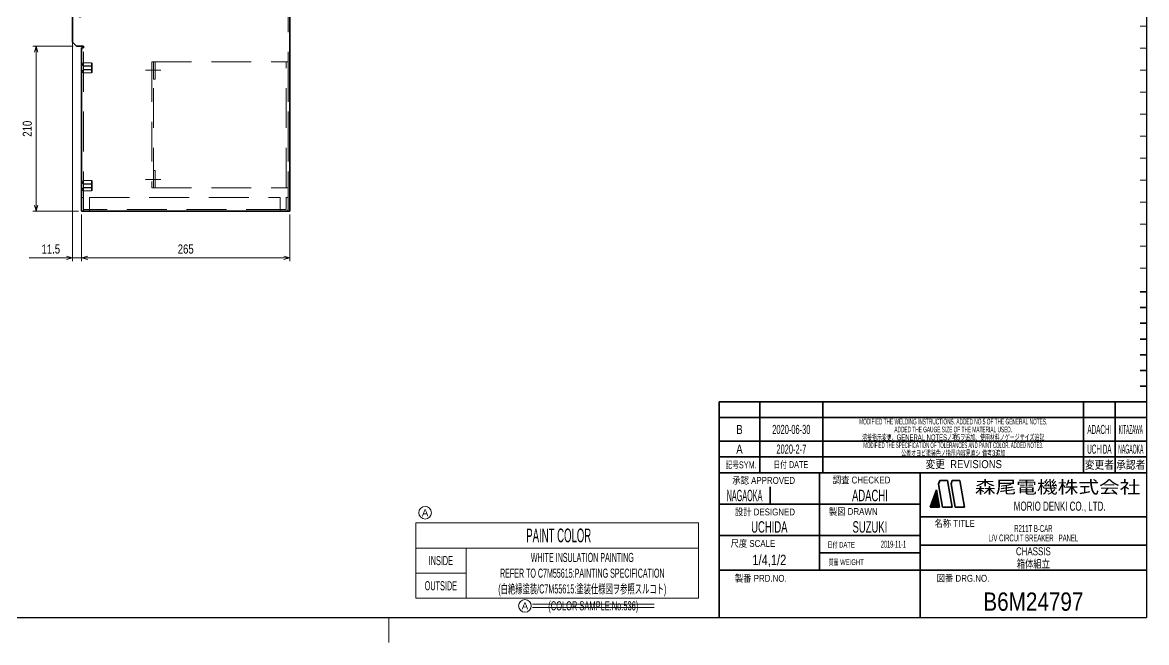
# Model space of a CAD drawing. Header units: millimetres. Extents: x -318 to 832, y 7 to 590.
# Drawn here: x 473.9 to 831.5, y 7 to 204.2 of the extents above; entities that cross this region are included whole.
import ezdxf
from ezdxf.enums import TextEntityAlignment as Align

# ---------------------------------------------------------------- set-up
doc = ezdxf.new("R2010")
doc.units = ezdxf.units.MM
doc.linetypes.add('DASHDOT', pattern=[25.3, 12.7, -6.3, 0, -6.3])
doc.linetypes.add('DASHED', pattern=[19, 12.7, -6.3])
for name, color, linetype in [('GR1_02', 7, 'Continuous'), ('GR1_03', 7, 'Continuous'), ('GR1_05', 7, 'Continuous'), ('GR1_16', 7, 'Continuous'), ('図面枠B6M', 7, 'Continuous'), ('表題、部品表_01', 7, 'Continuous'), ('表題、部品表_Layer1', 7, 'Continuous')]:
    doc.layers.add(name, color=color, linetype=linetype)
doc.styles.add('HG丸ｺﾞｼｯｸM-PRO', font='')
doc.styles.get('HG丸ｺﾞｼｯｸM-PRO').set_extended_font_data('HG丸ｺﾞｼｯｸM-PRO')

# ---------------------------------------------------------------- blocks, each defined once
blk = doc.blocks.new('BLKF023')
at = {"layer": '図面枠B6M', "color": 2, "linetype": 'Continuous', "lineweight": 25}
for p in [(831.5, 584), (9.5, 15)]:
    blk.add_line(p, (831.5, 15), dxfattribs=at)
at = {"layer": '図面枠B6M', "color": 4, "linetype": 'Continuous', "lineweight": 13}
for p, q in [((829.5, 203), (831.5, 203)), ((829.5, 196), (831.5, 196)), ((829.5, 189), (831.5, 189)), ((829.5, 182), (831.5, 182)), ((829.5, 175), (831.5, 175)), ((829.5, 168), (831.5, 168)), ((829.5, 161), (831.5, 161)), ((829.5, 154), (831.5, 154)), ((829.5, 147), (831.5, 147)), ((829.5, 140), (831.5, 140)), ((829.5, 133), (831.5, 133)), ((829.5, 126), (831.5, 126)), ((590.5, 7), (590.5, 15))]:
    blk.add_line(p, q, dxfattribs=at)
at = {"layer": '図面枠B6M', "color": 3, "linetype": 'Continuous', "lineweight": 35}
for p, q in [((831.5, 118.5), (829.5, 118.5)), ((831.5, 113.5), (829.5, 113.5)), ((831.5, 108.5), (829.5, 108.5)), ((831.5, 103.5), (829.5, 103.5)), ((831.5, 98.5), (829.5, 98.5)), ((831.5, 93.5), (829.5, 93.5)), ((831.5, 88.5), (829.5, 88.5)), ((695.5, 83.5), (831.5, 83.5)), ((695.5, 83.5), (695.5, 15)), ((708.5, 83.5), (708.5, 61)), ((728.5, 61), (728.5, 83.5)), ((811.5, 83.5), (811.5, 61)), ((821.5, 83.5), (821.5, 61)), ((695.5, 78.5), (831.5, 78.5)), ((695.5, 71), (831.5, 71)), ((695.5, 66), (831.5, 66)), ((695.5, 61), (831.5, 61)), ((727.5, 61), (727.5, 30)), ((759.5, 61), (759.5, 15)), ((765.34, 57.4), (765.73, 58.5)), ((766.64, 50), (765.34, 57.4)), ((765.73, 58.5), (768.14, 58.5)), ((769.64, 50), (768.14, 58.5)), ((769.68, 58.5), (769.32, 57.51)), ((770.64, 50), (769.32, 57.51)), ((769.68, 58.5), (772.14, 58.5)), ((773.64, 50), (772.14, 58.5)), ((711.73, 56.5), (711.73, 51)), ((762.64, 50), (764.66, 55.55)), ((763.44, 52.19), (764.98, 53.73)), ((763.52, 52.42), (764.96, 53.86)), ((763.6, 52.64), (764.94, 53.98)), ((763.68, 52.86), (764.92, 54.1)), ((763.76, 53.08), (764.9, 54.22)), ((763.84, 53.31), (764.88, 54.34)), ((763.93, 53.53), (764.85, 54.46)), ((764.01, 53.75), (764.83, 54.58)), ((764.09, 53.97), (764.81, 54.7)), ((764.17, 54.19), (764.79, 54.82)), ((764.25, 54.42), (764.77, 54.94)), ((764.33, 54.64), (764.75, 55.06)), ((764.41, 54.86), (764.73, 55.18)), ((764.49, 55.08), (764.71, 55.3)), ((764.57, 55.31), (764.68, 55.42)), ((764.65, 55.53), (764.66, 55.54)), ((765.64, 50), (764.66, 55.55)), ((695.5, 51), (759.5, 51)), ((762.66, 50), (765.19, 52.53)), ((762.71, 50.19), (765.17, 52.65)), ((762.79, 50.41), (765.15, 52.77)), ((762.8, 50), (765.21, 52.41)), ((762.87, 50.64), (765.13, 52.89)), ((762.94, 50), (765.24, 52.29)), ((762.95, 50.86), (765.11, 53.01)), ((763.04, 51.08), (765.09, 53.13)), ((763.08, 50), (765.26, 52.17)), ((763.12, 51.3), (765.07, 53.25)), ((763.2, 51.53), (765.05, 53.37)), ((763.22, 50), (765.28, 52.05)), ((763.28, 51.75), (765.02, 53.49)), ((763.36, 51.97), (765, 53.61)), ((763.36, 50), (765.3, 51.93)), ((763.51, 50), (765.32, 51.81)), ((763.65, 50), (765.34, 51.69)), ((763.79, 50), (765.36, 51.57)), ((763.93, 50), (765.38, 51.45)), ((764.07, 50), (765.41, 51.33)), ((764.21, 50), (765.43, 51.21)), ((764.35, 50), (765.45, 51.09)), ((764.5, 50), (765.47, 50.97)), ((764.64, 50), (765.49, 50.85)), ((764.78, 50), (765.51, 50.73)), ((764.92, 50), (765.53, 50.61)), ((765.06, 50), (765.55, 50.49)), ((765.2, 50), (765.58, 50.37)), ((765.34, 50), (765.6, 50.25)), ((765.49, 50), (765.62, 50.13)), ((759.5, 47), (831.5, 47)), ((762.64, 50), (765.64, 50)), ((765.63, 50), (765.64, 50.01)), ((766.64, 50), (769.64, 50)), ((770.64, 50), (773.64, 50)), ((695.5, 41), (759.5, 41)), ((759.5, 38), (831.5, 38)), ((727.5, 35.5), (759.5, 35.5)), ((695.5, 30), (831.5, 30))]:
    blk.add_line(p, q, dxfattribs=at)
at = {"layer": '図面枠B6M', "color": 4, "linetype": 'Continuous', "lineweight": 13, "style": 'HG丸ｺﾞｼｯｸM-PRO'}
for s, height, width, p in [('記号SYM.', 2.182, 0.69227, (702.53, 63.49)), ('日付 DATE', 2.182, 0.692507, (718.37, 63.58)), ('変更  REVISIONS', 2.5455, 0.887352, (773.35, 63.72)), ('変更者', 2.545, 0.887717, (816.5, 63.5)), ('承認者', 2.545, 0.887717, (826.5, 63.5)), ('承認 APPROVED', 2.1818, 0.863151, (709.71, 58.54)), ('調査 CHECKED', 2.182, 0.863174, (740.84, 58.67)), ('設計 DESIGNED', 2.1818, 0.862613, (710.11, 48.51)), ('製図 DRAWN', 2.182, 0.863099, (738.2, 48.65)), ('名称 TITLE', 2.182, 0.862489, (770.47, 44.87)), ('尺度 SCALE', 2.182, 0.862581, (706.28, 38.49)), ('日付 DATE', 1.818, 0.618255, (734.38, 38.09)), ('質量 WEIGHT', 1.818, 0.618812, (735.96, 32.55)), ('製番 PRD.NO.', 2.182, 0.863299, (708.79, 27.41)), ('図番 DRG.NO.', 2.182, 0.863083, (773.12, 27.42))]:
    blk.add_text(s, height=height, dxfattribs=dict(at, width=width)).set_placement(p, align=Align.MIDDLE_CENTER)
at = {"layer": '図面枠B6M', "color": 2, "linetype": 'Continuous', "lineweight": 25, "style": 'HG丸ｺﾞｼｯｸM-PRO', "width": 1.206081}
blk.add_text('森尾電機株式会社', height=4, dxfattribs=at).set_placement((803.22, 56.43), align=Align.MIDDLE_CENTER)
at = {"layer": '図面枠B6M', "color": 3, "linetype": 'Continuous', "lineweight": 35, "style": 'HG丸ｺﾞｼｯｸM-PRO', "width": 0.652197}
blk.add_text('MORIO DENKI CO., LTD.', height=2.9091, dxfattribs=at).set_placement((803.88, 50.36), align=Align.MIDDLE_CENTER)
blk = doc.blocks.new('BLKF024')
at = {"layer": '図面枠B6M', "color": 3, "linetype": 'Continuous', "lineweight": 35, "style": 'HG丸ｺﾞｼｯｸM-PRO'}
for s, height, width, p in [('B', 2.91, 0.78204, (702, 74.75)), ('2020-06-30', 2.909, 0.488281, (718.5, 74.75)), ('MODIFIED THE WELDING INSTRUCTIONS. ADDED NO.5 OF THE GENERAL NOTES.', 1.8182, 0.497848, (770, 77.25)), ('ADACHI', 2.909, 0.415454, (816.5, 74.75)), ('KITAZAWA', 2.909, 0.308644, (826.5, 74.75)), ('A', 2.91, 0.782973, (702, 68.5)), ('2020-2-7', 2.909, 0.488281, (718.5, 68.5)), ('MODIFIED THE SPECIFICATION OF TOLERANCES AND PAINT COLOR. ADDED NOTE3.', 1.8182, 0.456061, (770, 69.75)), ('UCHIDA', 2.909, 0.415827, (816.5, 68.5)), ('NAGAOKA', 2.909, 0.334453, (826.5, 68.5)), ('NAGAOKA', 3.636, 0.414524, (703.61, 53.75)), ('ADACHI', 3.636, 0.619335, (743.5, 53.75)), ('UCHIDA', 3.636, 0.61989, (711.5, 43.75)), ('SUZUKI', 3.636, 0.619819, (743.5, 43.75)), ('R211T B-CAR', 2.1818, 0.521736, (795.5, 43.25)), ('2019-11-1', 2.182, 0.482367, (751, 38.25)), ('L/V CIRCUIT BREAKER\u3000PANEL', 2.1818, 0.522183, (795.5, 40.25)), ('CHASSIS', 2.545, 0.74193, (795.5, 36)), ('1/4,1/2', 3.273, 0.806298, (711.5, 33.25)), ('B6M24797', 5.818, 0.845653, (795.5, 20))]:
    blk.add_text(s, height=height, dxfattribs=dict(at, width=width)).set_placement(p, align=Align.MIDDLE_CENTER)
blk = doc.blocks.new('BLKF060')
at = {"layer": 'GR1_05', "color": 4, "linetype": 'DASHED', "lineweight": 13}
for p, q in [((492.7, 148.49), (493.27, 148.49)), ((492.7, 148.49), (492.7, 144.69)), ((493.27, 144.12), (493.27, 148.49)), ((495.2, 144.12), (495.2, 148.49)), ((495.2, 148.49), (555.87, 148.49)), ((555.87, 144.12), (555.87, 148.49)), ((557.8, 144.69), (557.8, 148.49)), ((557.8, 148.49), (558.37, 148.49)), ((558.37, 144.69), (558.37, 148.49)), ((557.8, 144.69), (493.27, 144.69)), ((493.27, 144.12), (557.8, 144.12))]:
    blk.add_line(p, q, dxfattribs=at)
for centre, start, end in [((493.27, 144.69), 180, 270), ((557.8, 144.69), 270, 0)]:
    blk.add_arc(centre, 0.575, start, end, dxfattribs=at)
blk = doc.blocks.new('FXTIP_ARROW_S')
at = {"color": 0, "linetype": 'Continuous', "lineweight": -2}
for q in [(-1, 0), (-0.97, 0.26), (-0.97, -0.26)]:
    blk.add_line((0, 0), q, dxfattribs=at)
blk = doc.blocks.new('FXTIP_ARROW_E')
at = {"color": 0, "linetype": 'Continuous', "lineweight": -2}
for q in [(-1, 0), (-0.97, 0.26), (-0.97, -0.26)]:
    blk.add_line((0, 0), q, dxfattribs=at)
blk = doc.blocks.new('BLKF157')
at = {"layer": 'GR1_03', "color": 4, "linetype": 'DASHED', "lineweight": 13}
for p, q in [((515, 191.62), (515, 151.62)), ((515, 191.62), (558.37, 191.62)), ((515.57, 151.62), (515.57, 191.62)), ((557.8, 151.62), (557.8, 191.62)), ((558.37, 191.62), (558.37, 151.62)), ((515, 151.62), (558.37, 151.62))]:
    blk.add_line(p, q, dxfattribs=at)
blk = doc.blocks.new('BLKF158')
at = {"layer": 'GR1_03', "color": 4, "linetype": 'DASHED', "lineweight": 13}
for p, q in [((515.57, 186.12), (515.57, 191.62)), ((516.15, 191.62), (515.57, 191.62)), ((516.15, 191.62), (516.15, 186.12)), ((516.15, 186.12), (515.57, 186.12))]:
    blk.add_line(p, q, dxfattribs=at)
blk = doc.blocks.new('BLKF159')
at = {"layer": 'GR1_03', "color": 4, "linetype": 'DASHED', "lineweight": 13}
for p, q in [((515.57, 157.12), (515.57, 151.62)), ((516.15, 157.12), (515.57, 157.12)), ((516.15, 151.62), (516.15, 157.12)), ((516.15, 151.62), (515.57, 151.62))]:
    blk.add_line(p, q, dxfattribs=at)
blk = doc.blocks.new('BLKF156')
at = {"layer": 'GR1_03', "color": 4, "linetype": 'DASHDOT', "lineweight": 13}
for p, q in [((513.01, 188.99), (517.95, 188.99)), ((513.01, 154.24), (517.95, 154.24))]:
    blk.add_line(p, q, dxfattribs=at)
at = {"layer": 'GR1_03', "color": 4, "linetype": 'DASHED', "lineweight": 13}
for name in ['BLKF157', 'BLKF158', 'BLKF159']:
    blk.add_blockref(name, (0, 0), dxfattribs=at)
blk = doc.blocks.new('BLKF180')
at = {"layer": 'GR1_02', "color": 3, "linetype": 'Continuous', "lineweight": 35}
for p, q in [((491.07, 406.62), (489.82, 405.37)), ((489.82, 405.37), (489.82, 404.74)), ((489.82, 405.37), (489.82, 199.74)), ((491.07, 406.62), (558.95, 406.62)), ((558.95, 144.12), (558.95, 406.62)), ((506.45, 386.62), (546.45, 386.62)), ((505.2, 350.37), (505.2, 385.37)), ((547.7, 385.37), (547.7, 350.37)), ((546.45, 349.12), (506.45, 349.12)), ((506.45, 326.62), (546.45, 326.62)), ((505.2, 290.37), (505.2, 325.37)), ((547.7, 325.37), (547.7, 290.37)), ((546.45, 289.12), (506.45, 289.12)), ((505.2, 230.37), (505.2, 265.37)), ((506.45, 266.62), (546.45, 266.62)), ((547.7, 265.37), (547.7, 230.37)), ((546.45, 229.12), (506.45, 229.12)), ((489.82, 199.74), (489.82, 197.87)), ((489.82, 197.87), (491.07, 196.62)), ((491.07, 196.62), (493.27, 196.62)), ((492.7, 196.12), (492.7, 144.12)), ((492.7, 196.12), (493.27, 196.12)), ((493.27, 196.12), (493.27, 196.62)), ((492.7, 144.12), (558.95, 144.12))]:
    blk.add_line(p, q, dxfattribs=at)
at = {"layer": 'GR1_02', "color": 4, "linetype": 'DASHED', "lineweight": 13}
for p, q in [((558.37, 144.12), (558.37, 406.62)), ((493.27, 144.12), (493.27, 196.12)), ((492.7, 191.24), (493.27, 191.24)), ((492.7, 188.24), (493.27, 188.24)), ((492.7, 153.74), (493.27, 153.74)), ((492.7, 150.74), (493.27, 150.74))]:
    blk.add_line(p, q, dxfattribs=at)
at = {"layer": 'GR1_02', "color": 3, "linetype": 'Continuous', "lineweight": 35}
for centre in [(492.21, 400.37), (492.21, 361.62), (492.21, 322.87), (492.21, 284.12), (492.21, 245.37), (492.21, 206.62)]:
    blk.add_circle(centre, 0.65, dxfattribs=at)
for centre, start, end in [((506.45, 385.37), 90, 180), ((546.45, 385.37), 0, 90), ((506.45, 350.37), 180, 270), ((546.45, 350.37), 270, 0), ((506.45, 325.37), 90, 180), ((546.45, 325.37), 0, 90), ((506.45, 290.37), 180, 270), ((546.45, 290.37), 270, 0), ((506.45, 265.37), 90, 180), ((546.45, 265.37), 0, 90), ((506.45, 230.37), 180, 270), ((546.45, 230.37), 270, 0)]:
    blk.add_arc(centre, 1.25, start, end, dxfattribs=at)
blk = doc.blocks.new('BLKF183')
at = {"layer": 'GR1_02', "color": 4, "linetype": 'DASHED', "lineweight": 13}
for p, q in [((492.72, 188.27), (492.72, 191.22)), ((492.72, 191.22), (493.27, 191.22)), ((492.72, 190.99), (492.75, 190.99)), ((493.27, 190.37), (492.75, 190.99)), ((492.75, 190.99), (492.75, 188.49)), ((493.27, 191.37), (495.9, 191.37)), ((493.27, 191.37), (493.27, 188.12)), ((496.02, 190.37), (493.27, 190.37)), ((493.27, 190.37), (493.27, 189.12)), ((496.02, 190.24), (493.27, 190.24)), ((495.9, 188.12), (495.9, 191.37)), ((495.9, 191.37), (496.02, 191.24)), ((496.02, 191.24), (496.02, 188.24)), ((492.72, 188.49), (492.75, 188.49)), ((493.27, 188.27), (492.72, 188.27)), ((493.27, 189.12), (492.75, 188.49)), ((496.02, 189.24), (493.27, 189.24)), ((496.02, 189.12), (493.27, 189.12)), ((495.9, 188.12), (493.27, 188.12)), ((496.02, 188.24), (495.9, 188.12))]:
    blk.add_line(p, q, dxfattribs=at)
blk = doc.blocks.new('BLKF184')
at = {"layer": 'GR1_02', "color": 4, "linetype": 'DASHED', "lineweight": 13}
for p, q in [((493.27, 153.87), (495.9, 153.87)), ((493.27, 153.87), (493.27, 150.62)), ((495.9, 150.62), (495.9, 153.87)), ((495.9, 153.87), (496.02, 153.74)), ((492.72, 150.77), (492.72, 153.72)), ((492.72, 153.72), (493.27, 153.72)), ((492.72, 153.49), (492.75, 153.49)), ((492.72, 150.99), (492.75, 150.99)), ((493.27, 150.77), (492.72, 150.77)), ((493.27, 152.87), (492.75, 153.49)), ((492.75, 153.49), (492.75, 150.99)), ((493.27, 151.62), (492.75, 150.99)), ((496.02, 152.87), (493.27, 152.87)), ((493.27, 152.87), (493.27, 151.62)), ((496.02, 152.74), (493.27, 152.74)), ((496.02, 151.74), (493.27, 151.74)), ((496.02, 151.62), (493.27, 151.62)), ((495.9, 150.62), (493.27, 150.62)), ((496.02, 150.74), (495.9, 150.62)), ((496.02, 153.74), (496.02, 150.74))]:
    blk.add_line(p, q, dxfattribs=at)
blk = doc.blocks.new('BLKF212')
at = {"layer": '表題、部品表_Layer1', "color": 4, "linetype": 'Continuous', "lineweight": 13}
blk.add_circle((601.99, 48.26), 2, dxfattribs=at)
at = {"layer": '表題、部品表_Layer1', "color": 4, "linetype": 'Continuous', "lineweight": 13, "style": 'HG丸ｺﾞｼｯｸM-PRO', "width": 1.042301}
blk.add_text('A', height=2.18, dxfattribs=at).set_placement((601.99, 48.26), align=Align.MIDDLE_CENTER)
blk = doc.blocks.new('BLKF213')
at = {"layer": '表題、部品表_Layer1', "color": 4, "linetype": 'Continuous', "lineweight": 13}
blk.add_circle((633.75, 18.65), 2, dxfattribs=at)
at = {"layer": '表題、部品表_Layer1', "color": 4, "linetype": 'Continuous', "lineweight": 13, "style": 'HG丸ｺﾞｼｯｸM-PRO', "width": 1.042301}
blk.add_text('A', height=2.18, dxfattribs=at).set_placement((633.75, 18.65), align=Align.MIDDLE_CENTER)
blk = doc.blocks.new('BLKF215')
at = {"layer": '表題、部品表_01', "color": 4, "linetype": 'Continuous', "lineweight": 13}
for p, q in [((689, 45.05), (599, 45.05)), ((599, 45.05), (599, 21.05)), ((689, 21.05), (689, 45.05)), ((599, 37.05), (689, 37.05)), ((615, 37.05), (615, 21.05)), ((599, 29.05), (615, 29.05)), ((599, 21.05), (689, 21.05))]:
    blk.add_line(p, q, dxfattribs=at)
at = {"layer": '表題、部品表_01', "color": 4, "linetype": 'Continuous', "lineweight": 13, "style": 'HG丸ｺﾞｼｯｸM-PRO'}
for s, height, width, p in [('PAINT COLOR', 4.3636, 0.522273, (644.5, 41.05)), ('INSIDE', 2.909, 0.521235, (607, 33.05)), ('OUTSIDE', 2.909, 0.521235, (607, 25.05))]:
    blk.add_text(s, height=height, dxfattribs=dict(at, width=width)).set_placement(p, align=Align.MIDDLE_CENTER)
blk = doc.blocks.new('BLKF214')
at = {"layer": '表題、部品表_01', "color": 4, "linetype": 'Continuous', "lineweight": 13}
blk.add_blockref('BLKF215', (0, 0), dxfattribs=at)
at = {"layer": '表題、部品表_01', "color": 4, "linetype": 'Continuous', "lineweight": 13, "style": 'HG丸ｺﾞｼｯｸM-PRO'}
for s, width, p in [('WHITE INSULATION PAINTING', 0.464685, (652, 34.05)), ('REFER TO C7M55615:PAINTING SPECIFICATION', 0.464716, (652, 29.05)), ('(白絶縁塗装/C7M55615:塗装仕様図ヲ参照スルコト)', 0.570008, (652, 24.05))]:
    blk.add_text(s, height=2.9091, dxfattribs=dict(at, width=width)).set_placement(p, align=Align.MIDDLE_CENTER)

msp = doc.modelspace()

# ---------------------------------------------------------------- linework, layer by layer
at = {"layer": 'GR1_16', "color": 4, "linetype": 'Continuous', "lineweight": 13}
for p, q in [((489.82, 198.74), (489.82, 128.3)), ((490.07, 196.62), (477.24, 196.62)), ((478.24, 144.12), (478.24, 196.62)), ((491.7, 144.12), (477.24, 144.12)), ((492.7, 143.12), (492.7, 128.3)), ((558.95, 143.12), (558.95, 128.3)), ((475.98, 129.3), (489.82, 129.3)), ((489.82, 129.3), (492.7, 129.3)), ((492.7, 129.3), (558.95, 129.3))]:
    msp.add_line(p, q, dxfattribs=at)
at = {"layer": '表題、部品表_Layer1', "color": 4, "linetype": 'Continuous', "lineweight": 13}
for p, q in [((636.18, 19.17), (674.82, 19.17)), ((636.18, 18.17), (674.82, 18.17))]:
    msp.add_line(p, q, dxfattribs=at)

# ---------------------------------------------------------------- block references
at = {"layer": 'GR1_02', "color": 3, "linetype": 'Continuous', "lineweight": 35}
msp.add_blockref('BLKF180', (0, 0), dxfattribs=at)
at = {"layer": 'GR1_02', "color": 4, "linetype": 'DASHED', "lineweight": 13}
for name in ['BLKF183', 'BLKF184']:
    msp.add_blockref(name, (0, 0), dxfattribs=at)
at = {"layer": 'GR1_03', "color": 4, "linetype": 'DASHED', "lineweight": 13}
msp.add_blockref('BLKF156', (0, 0), dxfattribs=at)
at = {"layer": 'GR1_05', "color": 4, "linetype": 'DASHED', "lineweight": 13}
msp.add_blockref('BLKF060', (0, 0), dxfattribs=at)
at = {"layer": 'GR1_16', "color": 4, "linetype": 'Continuous', "lineweight": 13, "xscale": 2, "yscale": 2}
for name, p, rotation in [('FXTIP_ARROW_E', (478.24, 196.62), 90), ('FXTIP_ARROW_S', (478.24, 144.12), 270), ('FXTIP_ARROW_E', (489.82, 129.3), 360), ('FXTIP_ARROW_S', (492.7, 129.3), 180), ('FXTIP_ARROW_E', (558.95, 129.3), 360)]:
    msp.add_blockref(name, p, dxfattribs=dict(at, rotation=rotation))
at = {"layer": '図面枠B6M', "color": 4, "linetype": 'Continuous', "lineweight": 13}
msp.add_blockref('BLKF023', (0, 0), dxfattribs=at)
at = {"layer": '図面枠B6M', "color": 3, "linetype": 'Continuous', "lineweight": 35}
msp.add_blockref('BLKF024', (0, 0), dxfattribs=at)
at = {"layer": '表題、部品表_01', "color": 4, "linetype": 'Continuous', "lineweight": 13}
msp.add_blockref('BLKF214', (0, 0), dxfattribs=at)
at = {"layer": '表題、部品表_Layer1', "color": 4, "linetype": 'Continuous', "lineweight": 13}
for name in ['BLKF212', 'BLKF213']:
    msp.add_blockref(name, (0, 0), dxfattribs=at)

# ---------------------------------------------------------------- texts
at = {"layer": 'GR1_16', "color": 3, "linetype": 'Continuous', "lineweight": 35, "style": 'HG丸ｺﾞｼｯｸM-PRO'}
for s, rotation, width, p in [('210', 90, 0.784542, (477.74, 170.37)), ('11.5', 0, 0.784749, (482.9, 129.8)), ('265', 0, 0.784542, (525.82, 129.8))]:
    msp.add_text(s, height=2.909, rotation=rotation, dxfattribs=dict(at, width=width)).set_placement(p, align=Align.BOTTOM_CENTER)
at = {"layer": '図面枠B6M', "color": 3, "linetype": 'Continuous', "lineweight": 35, "style": 'HG丸ｺﾞｼｯｸM-PRO'}
for s, height, width, p in [('ADDED THE GAUGE SIZE OF THE MATERIAL USED.', 1.8182, 0.498157, (770, 74.75)), ('溶接指示変更、GENERAL NOTESノ項5ヲ追加、使用材料ノゲージサイズ追記', 1.8182, 0.619021, (770, 72.25)), ('公差オヨビ塗装色ノ指示内容見直シ 備考3追加', 1.8182, 0.618902, (770, 67.25)), ('箱体組立', 2.545, 0.741121, (795.5, 32))]:
    msp.add_text(s, height=height, dxfattribs=dict(at, width=width)).set_placement(p, align=Align.MIDDLE_CENTER)
at = {"layer": '表題、部品表_Layer1', "color": 4, "linetype": 'Continuous', "lineweight": 13, "style": 'HG丸ｺﾞｼｯｸM-PRO', "width": 0.488473}
msp.add_text('(COLOR SAMPLE:No.536)', height=2.9091, dxfattribs=at).set_placement((655.5, 18.67), align=Align.MIDDLE_CENTER)

doc.saveas('drawing.dxf')
